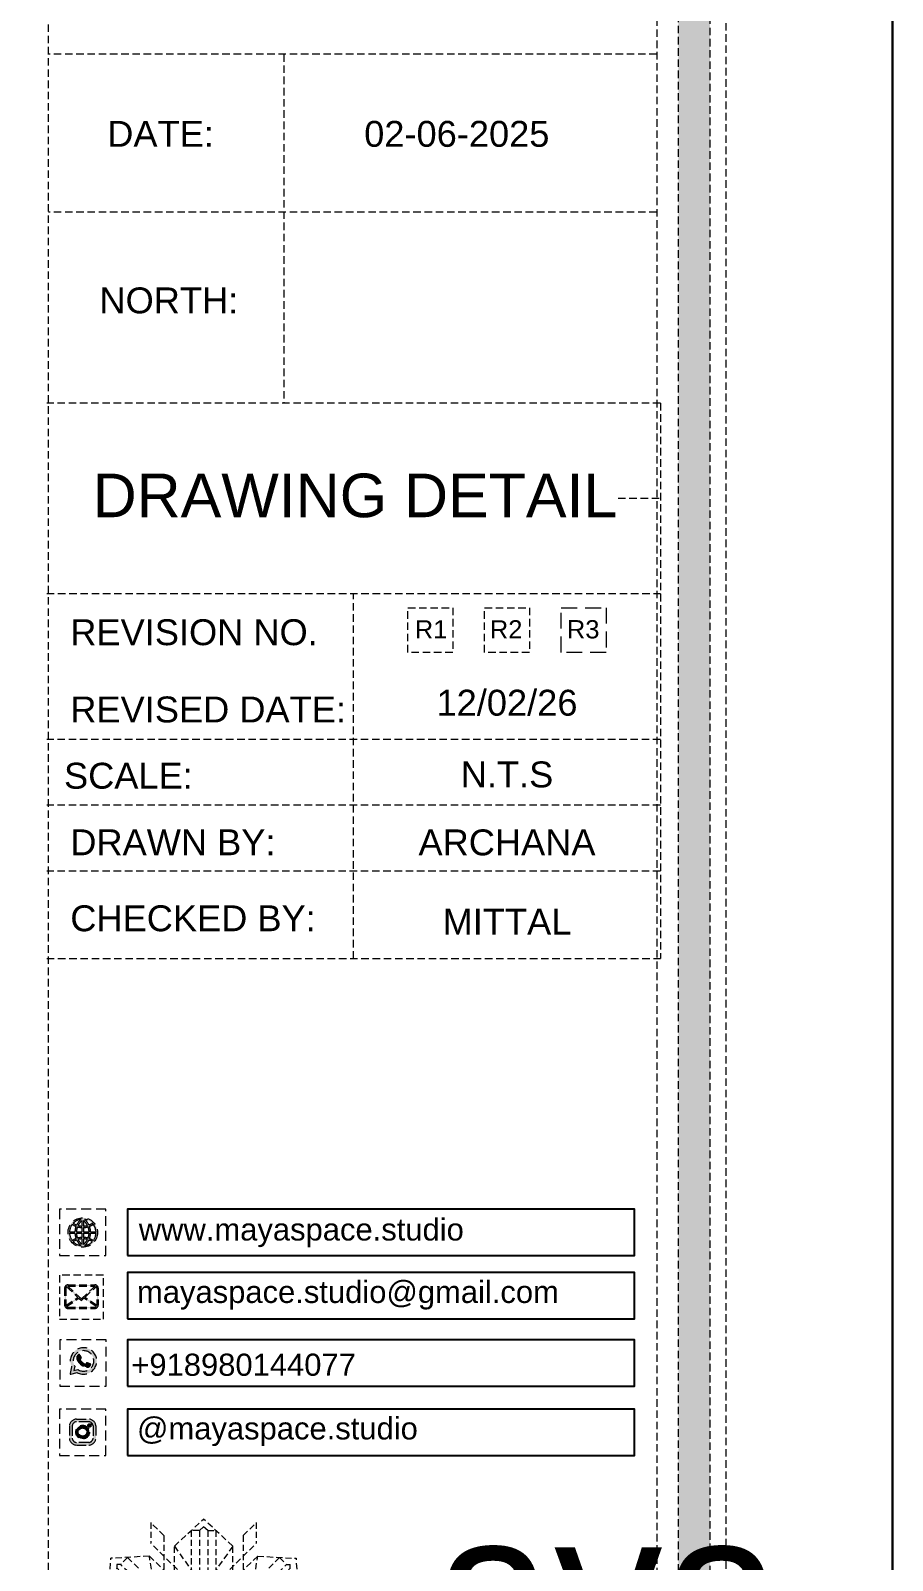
# Model space of a CAD drawing. Header units: millimetres. Extents: x 35877 to 3066687, y -650199 to -40525.
# Drawn here: x 149826.8 to 149941.9, y -180253 to -180048.7 of the extents above; entities that cross this region are included whole.
import ezdxf
from ezdxf.enums import TextEntityAlignment as Align

# ---------------------------------------------------------------- set-up
doc = ezdxf.new("R2010")
doc.units = ezdxf.units.MM
doc.header["$MEASUREMENT"] = 0
doc.linetypes.add('DASHEDX2', pattern=[1.5, 1, -0.5])
for name, color, linetype, lineweight in [('Dimension', 10, 'DASHEDX2', 20), ('FURNITURE', 32, 'Continuous', 9), ('NAME PLATE', 7, 'Continuous', 25)]:
    doc.layers.add(name, color=color, linetype=linetype, lineweight=lineweight)
doc.styles.add('Arial', font='arial.ttf')
doc.styles.get("Standard").update_dxf_attribs({"font": 'arial.ttf', "height": 6})

# ---------------------------------------------------------------- blocks, each defined once
blk = doc.blocks.new('FSFSF')
at = {"color": 42, "lineweight": 5, "true_color": 0xe0ac11}
for p, q in [((28603.8573819619, 139.6884756314575), (28608.58467309682, 144.0826294809294)), ((28613.31196423174, 139.6884756314505), (28608.58467309682, 144.0826294809224)), ((28600.02952215459, 143.5139148725285), (28600.02952215459, 140.1627915054827)), ((28602.14937278152, 141.4051683081257), (28600.02952215458, 143.5139148725237)), ((28607.90038549203, 142.2178300233099), (28606.57849619761, 142.2178300233099)), ((28606.57849619761, 142.2178300233112), (28606.57849619761, 135.8440958244304)), ((28607.90038549203, 142.2178300233056), (28608.57656374431, 142.8463572676453)), ((28607.90038549203, 142.2178300233099), (28607.90038549203, 126.5832694616292)), ((28609.26896070161, 142.2178300232985), (28608.59278244933, 142.8463572676383)), ((28609.26896070161, 142.2178300233029), (28609.26896070161, 126.5832694616222)), ((28609.26896070161, 142.2178300233029), (28610.59084999603, 142.2178300233029)), ((28610.59084999603, 142.2178300233041), (28610.59084999603, 135.8440958244234)), ((28615.01997341212, 141.4051683081186), (28617.13982403906, 143.5139148725166)), ((28617.13982403905, 143.5139148725215), (28617.13982403905, 140.1627915054756)), ((28606.46515515396, 133.7608692168469), (28600.02952215458, 140.1627915054788)), ((28602.14937278152, 141.4051683081257), (28602.14937278152, 131.9548183658916)), ((28603.8573819619, 126.5832694616292), (28603.8573819619, 139.6884756314575)), ((28603.8573819619, 139.6884756314575), (28608.57656374431, 133.0212336201026)), ((28613.31196423174, 139.6884756314505), (28608.59278244933, 133.0212336200956)), ((28610.70419103967, 133.7608692168399), (28617.13982403906, 140.1627915054717)), ((28613.31196423174, 126.5832694616222), (28613.31196423174, 139.6884756314505)), ((28615.01997341212, 141.4051683081186), (28615.01997341212, 131.9548183658846)), ((28593.18528875562, 131.4512709548762), (28593.53942279741, 137.7083440558963)), ((28599.79649589843, 138.0624780976842), (28593.53942279741, 137.7083440558973)), ((28595.12411765238, 136.6852294059708), (28594.53344388519, 136.6852294059708)), ((28594.56253744733, 136.1236492009193), (28594.56253744733, 136.7143229681096)), ((28596.24299432195, 137.8613591630871), (28595.12411765238, 136.6852294059708)), ((28606.27162513545, 126.0803739713377), (28595.12411765239, 136.6852294059723)), ((28596.24299432195, 137.8613591630871), (28600.47007367387, 133.6479551677364)), ((28601.02633591869, 130.0022997966441), (28599.79649589844, 138.0624780976862)), ((28599.79697319313, 138.0540449410801), (28608.57656374431, 129.5596347853315)), ((28617.37237300051, 138.0540449410731), (28608.59278244933, 129.5596347853245)), ((28610.89772105818, 126.0803739713307), (28622.04522854125, 136.6852294059653)), ((28616.14301027494, 130.0022997966371), (28617.3728502952, 138.0624780976791)), ((28620.92635187169, 137.8613591630801), (28616.69927251977, 133.6479551677294)), ((28617.37285029521, 138.0624780976772), (28623.62992339623, 137.7083440558903)), ((28620.92635187169, 137.8613591630801), (28622.04522854125, 136.6852294059638)), ((28622.04522854125, 136.6852294059638), (28622.63590230844, 136.6852294059638)), ((28622.62302745131, 136.1236492009266), (28622.62302745131, 136.7143229681169)), ((28624.00027614303, 131.4512709548835), (28623.64614210124, 137.7083440559036)), ((28593.38640769022, 135.0047725313525), (28594.56253744733, 136.1236492009193)), ((28593.38640769022, 135.0047725313525), (28597.59981168557, 130.777693179436)), ((28605.16739288197, 124.9761417178488), (28594.56253744733, 136.1236492009157)), ((28612.01817201668, 124.9761417178561), (28622.62302745131, 136.123649200923)), ((28623.79915720843, 135.0047725313598), (28619.58575321308, 130.7776931794433)), ((28623.79915720843, 135.0047725313598), (28622.62302745131, 136.1236492009266)), ((28604.74702146255, 131.9548183658916), (28602.14937278152, 131.9548183658916)), ((28606.46515515396, 133.7608692168438), (28604.74702146255, 131.954818365889)), ((28605.85908385607, 129.1819884053065), (28608.57656374431, 133.0212336201024)), ((28611.31026233756, 129.1819884052994), (28608.59278244933, 133.0212336200953)), ((28610.70419103968, 133.7608692168368), (28612.42232473109, 131.954818365882)), ((28612.42232473109, 131.9548183658846), (28615.01997341212, 131.9548183658846)), ((28587.73385198078, 131.2182446987172), (28591.08497534782, 131.2182446987172)), ((28589.84259854518, 129.0983940717815), (28587.73385198078, 131.2182446987208)), ((28597.48689763646, 124.7826116993383), (28591.08497534783, 131.2182446987208)), ((28601.24546705666, 130.2214309346091), (28593.18528875562, 131.4512709548617)), ((28593.19372191223, 131.4507936601731), (28601.68813206797, 122.6712031089919)), ((28605.85908385607, 129.1819884053061), (28601.02633591869, 130.0022997966444)), ((28602.065778448, 125.3886829972289), (28601.24546705666, 130.2214309346127)), ((28607.90038549203, 128.9163723677579), (28608.57656374431, 129.5596347853315)), ((28609.26896070161, 128.9163723677509), (28608.59278244933, 129.5596347853245)), ((28611.31026233756, 129.1819884052991), (28616.14301027495, 130.0022997966374)), ((28615.11978645065, 125.3886829972362), (28615.94009784198, 130.22143093462)), ((28623.99184298642, 131.4507936601804), (28615.49743283067, 122.6712031089992)), ((28615.94009784198, 130.2214309346164), (28624.00027614303, 131.451270954869)), ((28619.69866726219, 124.7826116993456), (28626.10058955082, 131.2182446987281)), ((28629.45171291787, 131.2182446987244), (28626.10058955082, 131.2182446987244)), ((28627.34296635347, 129.0983940717888), (28629.45171291786, 131.2182446987281)), ((28591.55929122185, 127.3903848914015), (28587.16513737238, 122.6630937564842)), ((28589.84259854518, 129.0983940717815), (28599.29294848741, 129.0983940717815)), ((28604.66449739168, 127.3903848914015), (28591.55929122185, 127.3903848914015)), ((28591.55929122185, 127.3903848914015), (28598.2265332332, 122.6712031089919)), ((28599.29294848741, 126.5007453907565), (28599.29294848741, 129.0983940717815)), ((28603.67734725012, 126.5424332089096), (28603.67734725012, 127.3903848914015)), ((28604.70533364439, 127.5704196031902), (28603.8573819619, 127.5704196031902)), ((28604.66449739168, 123.3473813612763), (28604.66449739168, 127.3903848914015)), ((28604.70472050882, 126.5832694616292), (28604.70533364439, 127.5704196031902)), ((28606.27162513545, 126.0803739713377), (28608.57656374431, 128.2731099501872)), ((28607.90038549203, 128.916372367763), (28608.57656374431, 128.2731099501872)), ((28609.26896070161, 128.916372367756), (28608.59278244933, 128.2731099501802)), ((28610.89772105818, 126.0803739713307), (28608.59278244933, 128.2731099501802)), ((28612.46462568482, 126.5832694616222), (28612.46401254924, 127.5704196031832)), ((28612.46401254924, 127.5704196031832), (28613.31196423174, 127.5704196031832)), ((28612.52106750697, 123.3473813612836), (28612.52106750697, 127.3903848914088)), ((28612.52106750697, 127.3903848914088), (28625.6262736768, 127.3903848914088)), ((28613.50821764853, 126.5424332089169), (28613.50821764853, 127.3903848914088)), ((28627.34296635347, 129.0983940717888), (28617.89261641123, 129.0983940717888)), ((28617.89261641123, 126.5007453907638), (28617.89261641123, 129.0983940717888)), ((28625.6262736768, 127.3903848914088), (28618.95903166544, 122.6712031089992)), ((28625.6262736768, 127.3903848914088), (28630.02042752627, 122.6630937564914)), ((28589.02993683, 123.3473813612763), (28589.02993683, 124.6692706556969)), ((28589.02993682999, 124.6692706556969), (28595.40367102887, 124.6692706556969)), ((28597.48689763646, 124.7826116993419), (28599.29294848742, 126.5007453907529)), ((28602.065778448, 125.3886829972289), (28598.2265332332, 122.6712031089919)), ((28605.16739288197, 124.9761417178488), (28602.97465690312, 122.6712031089919)), ((28604.66449739168, 126.5430463444827), (28603.67734725012, 126.5424332089096)), ((28607.90038549203, 126.5832694616292), (28603.8573819619, 126.5832694616292)), ((28609.26896070161, 126.5832694616222), (28613.31196423174, 126.5832694616222)), ((28612.01817201668, 124.9761417178561), (28614.21090799553, 122.6712031089992)), ((28612.52106750697, 126.54304634449), (28613.50821764853, 126.5424332089169)), ((28615.11978645065, 125.3886829972362), (28618.95903166544, 122.6712031089992)), ((28619.69866726219, 124.7826116993492), (28617.89261641123, 126.5007453907601)), ((28628.15562806865, 124.6692706557042), (28621.78189386977, 124.6692706557042)), ((28628.15562806865, 123.3473813612836), (28628.15562806865, 124.6692706557042)), ((28591.55929122185, 117.9358026215632), (28587.16513737238, 122.6630937564805)), ((28589.02993683, 123.3473813612763), (28588.40140958566, 122.6712031089919)), ((28589.02993683, 121.9788061516883), (28588.40140958566, 122.6549844039728)), ((28589.02993683, 123.3473813612763), (28604.66449739168, 123.3473813612763)), ((28589.02993682999, 121.9788061516883), (28604.66449739167, 121.9788061516883)), ((28589.02993682999, 121.9788061516883), (28589.02993682999, 120.6569168572678)), ((28591.55929122185, 117.9358026215632), (28598.2265332332, 122.6549844039728)), ((28593.19372191222, 113.8753938527916), (28601.68813206797, 122.6549844039728)), ((28602.065778448, 119.9375045157358), (28598.2265332332, 122.6549844039728)), ((28602.33139448555, 123.3473813612727), (28601.68813206797, 122.6712031089919)), ((28602.33139448555, 121.978806151692), (28601.68813206797, 122.6549844039728)), ((28602.33139448554, 123.3473813612727), (28602.97465690312, 122.6712031089919)), ((28602.33139448554, 121.978806151692), (28602.97465690312, 122.6549844039728)), ((28605.16739288197, 120.3500457951159), (28602.97465690312, 122.6549844039728)), ((28604.66449739167, 121.9788061516883), (28604.66449739167, 117.9358026215632)), ((28612.01817201667, 120.3500457951159), (28614.21090799552, 122.6549844039728)), ((28628.15562806865, 123.3473813612836), (28612.52106750697, 123.3473813612836)), ((28612.52106750696, 121.9788061516883), (28612.52106750696, 117.9358026215632)), ((28628.15562806865, 121.9788061516883), (28612.52106750696, 121.9788061516883)), ((28614.85417041311, 123.34738136128), (28614.21090799553, 122.6712031089992)), ((28614.8541704131, 121.978806151692), (28614.21090799552, 122.6549844039728)), ((28614.8541704131, 123.34738136128), (28615.49743283067, 122.6712031089992)), ((28614.85417041309, 121.978806151692), (28615.49743283067, 122.6549844039728)), ((28615.11978645064, 119.9375045157358), (28618.95903166544, 122.6549844039728)), ((28623.99184298642, 113.8753938527916), (28615.49743283067, 122.6549844039728)), ((28625.62627367679, 117.9358026215632), (28618.95903166544, 122.6549844039728)), ((28625.62627367679, 117.9358026215632), (28630.02042752627, 122.6630937564805)), ((28628.15562806865, 123.3473813612836), (28628.78415531299, 122.6712031089992)), ((28628.15562806864, 121.9788061516883), (28628.78415531298, 122.6549844039728)), ((28628.15562806865, 121.9788061516883), (28628.15562806865, 120.6569168572678)), ((28589.02993682999, 120.6569168572678), (28595.40367102887, 120.6569168572678)), ((28597.48689763646, 120.5435758136264), (28591.08497534783, 114.1079428142439)), ((28605.16739288197, 120.3500457951159), (28594.56253744733, 109.202538312049)), ((28597.48689763646, 120.5435758136227), (28599.29294848741, 118.8254421222118)), ((28602.065778448, 119.9375045157358), (28601.24546705666, 115.104756578352)), ((28612.01817201667, 120.3500457951159), (28622.62302745131, 109.202538312049)), ((28615.11978645064, 119.9375045157358), (28615.94009784198, 115.104756578352)), ((28619.69866726218, 120.5435758136227), (28617.89261641122, 118.8254421222118)), ((28619.69866726218, 120.5435758136264), (28626.10058955082, 114.1079428142439)), ((28628.15562806865, 120.6569168572678), (28621.78189386977, 120.6569168572678)), ((28604.66449739167, 117.9358026215632), (28591.55929122185, 117.9358026215632)), ((28606.27162513545, 119.148331313441), (28595.12411765239, 108.5434758788064)), ((28599.29294848741, 118.8254421222082), (28599.29294848741, 116.2277934411832)), ((28604.66449739167, 118.783141168482), (28603.67734725012, 118.783754304055)), ((28603.67734725012, 118.783754304055), (28603.67734725012, 117.9358026215632)), ((28607.90038549203, 118.6454358231495), (28603.8573819619, 118.6454358231495)), ((28603.8573819619, 118.6454358231495), (28603.8573819619, 105.5402296533212)), ((28604.70533364439, 117.6582856815885), (28603.8573819619, 117.6582856815885)), ((28604.70472050882, 118.6454358231495), (28604.70533364439, 117.6582856815885)), ((28606.27162513545, 119.148331313441), (28608.57656374431, 116.9555953345915)), ((28607.90038549203, 103.0108752614688), (28607.90038549203, 118.6454358231495)), ((28607.90038549203, 116.3123329170157), (28608.57656374431, 116.9555953345915)), ((28610.89772105818, 119.148331313441), (28608.59278244933, 116.9555953345915)), ((28609.26896070161, 116.3123329170157), (28608.59278244933, 116.9555953345915)), ((28609.26896070161, 118.6454358231495), (28613.31196423174, 118.6454358231495)), ((28609.26896070161, 103.0108752614688), (28609.26896070161, 118.6454358231495)), ((28610.89772105818, 119.148331313441), (28622.04522854125, 108.5434758788064)), ((28612.46462568482, 118.6454358231495), (28612.46401254924, 117.6582856815885)), ((28612.46401254924, 117.6582856815885), (28613.31196423174, 117.6582856815885)), ((28612.52106750696, 118.783141168482), (28613.50821764853, 118.783754304055)), ((28612.52106750696, 117.9358026215632), (28625.62627367679, 117.9358026215632)), ((28613.31196423174, 118.6454358231495), (28613.31196423174, 105.5402296533212)), ((28613.50821764853, 118.783754304055), (28613.50821764853, 117.9358026215632)), ((28617.89261641123, 118.8254421222082), (28617.89261641123, 116.2277934411832)), ((28589.84259854518, 116.2277934411832), (28587.73385198078, 114.1079428142439)), ((28589.84259854518, 116.2277934411832), (28599.29294848741, 116.2277934411832)), ((28601.24546705666, 115.1047565783556), (28593.18528875562, 113.874916558103)), ((28593.38640769022, 110.3214149816122), (28597.59981168557, 114.5484943335287)), ((28601.02633591869, 115.2264054881346), (28599.79649589844, 107.1662271870926)), ((28599.79697319313, 107.1746603436987), (28608.57656374431, 115.6690704994472)), ((28605.85908385607, 116.0467168794726), (28601.02633591869, 115.2264054881344)), ((28605.85908385607, 116.0467168794723), (28608.57656374431, 112.2074716646764)), ((28607.90038549203, 116.3123329170208), (28608.57656374431, 115.6690704994472)), ((28609.26896070161, 116.3123329170208), (28608.59278244933, 115.6690704994472)), ((28611.31026233756, 116.0467168794723), (28608.59278244933, 112.2074716646764)), ((28617.37237300051, 107.1746603436987), (28608.59278244933, 115.6690704994472)), ((28611.31026233756, 116.0467168794726), (28616.14301027495, 115.2264054881344)), ((28615.94009784198, 115.1047565783556), (28624.00027614302, 113.874916558103)), ((28616.14301027494, 115.2264054881346), (28617.3728502952, 107.1662271870926)), ((28627.34296635346, 116.2277934411832), (28617.89261641123, 116.2277934411832)), ((28623.79915720842, 110.3214149816122), (28619.58575321307, 114.5484943335287)), ((28627.34296635346, 116.2277934411832), (28629.45171291786, 114.1079428142439)), ((28587.73385198077, 114.1079428142475), (28591.08497534782, 114.1079428142475)), ((28593.18528875562, 113.8749165580884), (28593.53942279741, 107.6178434570684)), ((28602.14937278152, 103.8235369766531), (28602.14937278152, 113.2738869188871)), ((28604.74702146255, 113.2738869188871), (28602.14937278152, 113.2738869188871)), ((28603.8573819619, 105.5402296533212), (28608.57656374431, 112.2074716646761)), ((28606.46515515396, 111.4678360679349), (28604.74702146255, 113.2738869188898)), ((28613.31196423174, 105.5402296533212), (28608.59278244933, 112.2074716646761)), ((28610.70419103968, 111.4678360679349), (28612.42232473109, 113.2738869188898)), ((28612.42232473109, 113.2738869188871), (28615.01997341212, 113.2738869188871)), ((28615.01997341212, 103.8235369766531), (28615.01997341212, 113.2738869188871)), ((28624.00027614302, 113.8749165580884), (28623.64614210124, 107.6178434570684)), ((28629.45171291786, 114.1079428142475), (28626.10058955082, 114.1079428142475)), ((28593.38640769022, 110.3214149816122), (28594.56253744733, 109.2025383120454)), ((28596.24299432195, 107.3673461216916), (28600.47007367387, 111.5807501170424)), ((28606.46515515396, 111.4678360679318), (28600.02952215458, 105.0659137793)), ((28606.57849619761, 103.0108752614676), (28606.57849619761, 109.3846094603483)), ((28610.59084999603, 103.0108752614676), (28610.59084999603, 109.3846094603483)), ((28610.70419103967, 111.4678360679318), (28617.13982403906, 105.0659137793)), ((28620.92635187169, 107.3673461216916), (28616.69927251977, 111.5807501170424)), ((28623.79915720842, 110.3214149816122), (28622.62302745131, 109.2025383120454)), ((28599.79649589843, 107.1662271870945), (28593.53942279741, 107.5203612288814)), ((28595.12411765238, 108.5434758788079), (28594.53344388519, 108.5434758788079)), ((28594.56253744733, 109.2025383120454), (28594.56253744733, 108.6118645448551)), ((28596.24299432195, 107.3673461216916), (28595.12411765238, 108.5434758788079)), ((28617.37285029521, 107.1662271870945), (28623.62992339623, 107.5203612288814)), ((28620.92635187169, 107.3673461216916), (28622.04522854125, 108.5434758788079)), ((28622.04522854125, 108.5434758788079), (28622.63590230844, 108.5434758788079)), ((28622.62302745131, 109.2025383120454), (28622.62302745131, 108.6118645448551)), ((28600.02952215459, 101.7147904122502), (28600.02952215459, 105.0659137792961)), ((28603.8573819619, 105.5402296533212), (28608.58467309682, 101.1460758038494)), ((28613.31196423174, 105.5402296533212), (28608.58467309682, 101.1460758038494)), ((28617.13982403905, 101.7147904122502), (28617.13982403905, 105.0659137792961)), ((28602.14937278152, 103.8235369766531), (28600.02952215458, 101.7147904122551)), ((28607.90038549203, 103.0108752614688), (28606.57849619761, 103.0108752614688)), ((28607.90038549203, 103.0108752614732), (28608.57656374431, 102.3823480171334)), ((28609.26896070161, 103.0108752614732), (28608.59278244933, 102.3823480171334)), ((28609.26896070161, 103.0108752614688), (28610.59084999603, 103.0108752614688)), ((28615.01997341212, 103.8235369766531), (28617.13982403906, 101.7147904122551))]:
    blk.add_line(p, q, dxfattribs=at)
blk = doc.blocks.new('hgwg')
at = {"layer": 'Dimension', "true_color": 0xd39e00}
h = blk.add_hatch(color=42, dxfattribs=at)
h.dxf.hatch_style = 1
h.paths.add_polyline_path([(27505.71340162798, 45.05203686693212), (27494.27108242475, 45.05203686693212), (27494.27108242475, 44.90203686693212), (27505.71340162798, 44.90203686693212)])
h = blk.add_hatch(color=42, dxfattribs=at)
h.dxf.hatch_style = 1
h.paths.add_polyline_path([(27523.30327300013, 44.90203686693212), (27509.6816220806, 44.90203686693212), (27509.6816220806, 44.75203686693212), (27523.30327300013, 44.75203686693212)])
at = {"layer": 'Dimension', "color": 42, "true_color": 0xd39e00}
for p, q in [((27494.27108242475, 45.05203686693212), (27505.71340162798, 45.05203686693212)), ((27494.27108242475, 44.90203686693212), (27494.27108242475, 45.05203686693212)), ((27494.27108242475, 44.90203686693212), (27505.71340162798, 44.90203686693212)), ((27505.71340162798, 45.05203686693212), (27505.71340162798, 44.90203686693212)), ((27509.6816220806, 44.90203686693212), (27523.30327300013, 44.90203686693212)), ((27509.6816220806, 44.90203686693212), (27509.6816220806, 44.75203686693212)), ((27509.6816220806, 44.75203686693212), (27523.30327300013, 44.75203686693212)), ((27523.30327300013, 44.75203686693212), (27523.30327300013, 44.90203686693212))]:
    blk.add_line(p, q, dxfattribs=at)
at = {"layer": 'Dimension', "color": 42, "true_color": 0xd39e00, "attachment_point": 1}
for s, width, insert, char_height in [('{\\fCinzel|b0|i0|c0|p2;\\H1.5x;M\\fAmsterdam One|b0|i0|c0|p2;\\H2x;aya}', 85.32770400233176, (27490.16720882829, 69.1670580071177), 6), ('{\\fCinzel|b0|i0|c0|p0;SPACE     STUDIO}', 66.12897169631242, (27494.8322192234, 47.86289312563859), 2.5)]:
    blk.add_mtext_dynamic_manual_height_columns(s, width=width, gutter_width=30, heights=[0], dxfattribs=dict(at, insert=insert, char_height=char_height))
blk = doc.blocks.new('aggerg')
at = {"layer": 'Dimension', "color": 42, "true_color": 0xd39e00}
blk.add_lwpolyline([(-1.40991884363757, 1.409918843638991), (1.40991884363757, 1.409918843638991), (1.40991884363757, -1.409918843638991), (-1.40991884363757, -1.409918843638991)], close=True, dxfattribs=at)
at = {"layer": 'NAME PLATE', "lineweight": 0, "insert": (-0.03465492800751235, 0.6240330650325632), "char_height": 1.150668992558973, "width": 2.245794266661655, "attachment_point": 2, "style": 'Arial'}
blk.add_mtext('R3', dxfattribs=at)
blk = doc.blocks.new('QEGW4TG')
at = {"layer": 'Dimension', "true_color": 0x000000}
h = blk.add_hatch(color=18, dxfattribs=at)
h.dxf.hatch_style = 1
h.paths.add_polyline_path([(2.69088877770705, 1.92587512415134, 0.1705132533677809), (2.945253356194499, 1.971108140553456, 0.1903366609236977), (3.112594508728961, 2.180175743679358, 0.3162306266121118), (3.073767296647737, 2.275596138167021), (2.789984836732684, 2.366833549170965, 0.2737208883028206), (2.687663811828624, 2.340313884368473, 0.04074929161680264), (2.628080915907737, 2.265958741588464, -0.4412823113683144), (2.532697100181941, 2.24591003816886, -0.1182797973807854), (2.064446685660975, 2.638307475266393, -0.4412823115886928), (2.069093945741176, 2.735664682453956, 0.0407492915841285), (2.133043749293872, 2.806299173711523, 0.2900830682164263), (2.140126129328373, 2.917140342695693), (2.007833641781254, 3.177226008350592, 0.3162306265019353), (1.907458275577838, 3.20040768075923, 0.1903366612595143), (1.727617539012805, 3.001989854656149, 0.1705132530592537), (1.723351830981196, 2.743669959818327, 0.2527841192987504)], flags=0)
h.paths.add_polyline_path([(1.187091838183055, 1.98177108190226), (1.033431034835843, 1.296664261299405, 0.5509124427602007), (1.108033365454781, 1.228472477282909), (1.753631702631828, 1.3859606636898, 6.344125232327936)])
h.paths.add_polyline_path([(1.810474836187209, 1.698279910686368), (1.403136541219283, 1.598913221470411), (1.499210153190082, 2.0272637533444, -9.07133912899332)], flags=16)
h.paths.add_polyline_path([(3.107131665667435, 2.163826466897883, -0.1781104600367708), (2.945253356217101, 1.971108140565923, -0.1705132533848771), (2.690888777707046, 1.925875124151341, -0.2527841192987487), (1.723351830981198, 2.743669959818323, -0.1705132530592605), (1.727617539012807, 3.001989854656155, -0.1781104603428363), (1.892183965378278, 3.192417877521238, -0.3700893306669938), (2.007833641781254, 3.177226008350592), (2.140126129328373, 2.917140342695693, -0.3071850866740538), (2.129048925607798, 2.801150635431628, -0.0410867202805622), (2.063735285172322, 2.730699185723801, 0.321676359158344), (2.052573019720961, 2.654587547766838, 0.1265238261119609), (2.55282324622454, 2.23610159399366, 0.3122156164865639), (2.624029388524266, 2.259879553704388, -0.04108672024787878), (2.68321498693278, 2.335552159839379, -0.2906730096645621), (2.789984836732686, 2.366833549170964), (3.073767296647737, 2.275596138167021, -0.3700893305717193)], flags=0)
h = blk.add_hatch(color=18, dxfattribs=at)
h.dxf.hatch_style = 1
h.paths.add_polyline_path([(2.789984836732684, 2.366833549170965, 0.2737208883027897), (2.687663811828632, 2.340313884368481, 0.04074929161680683), (2.628080915907738, 2.265958741588466, -0.4412823113683231), (2.532697100181941, 2.24591003816886, -0.1182797973807856), (2.064446685660975, 2.638307475266393, -0.4412823115886387), (2.069093945741169, 2.735664682453949, 0.04074929158412958), (2.133043749293867, 2.806299173711516, 0.2900830682164422), (2.140126129328374, 2.917140342695692), (2.007833641781254, 3.177226008350592, 0.31623062650189), (1.907458275577852, 3.200407680759237, 0.1903366612595442), (1.727617539012796, 3.001989854656125, 0.1705132530592358), (1.723351830981196, 2.743669959818328, 0.2527841192987502), (2.690888777707049, 1.92587512415134, 0.1705132533677818), (2.945253356194499, 1.971108140553456, 0.1903366609236972), (3.11259450872896, 2.180175743679357, 0.316230626612114), (3.073767296647737, 2.275596138167021)])
for p, q in [((2.007833641782781, 3.177226008347589), (2.140126129339478, 2.917140342673861)), ((1.187091838182823, 1.981771081901229), (1.033431034829846, 1.296664261272667)), ((1.499210153189779, 2.02726375334305), (1.403136541219283, 1.598913221470411)), ((1.403136541219283, 1.598913221470411), (1.810474836187495, 1.698279910686438)), ((3.07376729664611, 2.275596138167543), (2.795973786971444, 2.364908073175798)), ((1.104864288547105, 1.22769940810656), (1.753631702631537, 1.38596066368973))]:
    blk.add_line(p, q)
blk.add_lwpolyline([(0, 0), (4.677875833520375, 0), (4.677875833520375, 4.677875833487633), (0, 4.677875833487633)], close=True)
for centre, radius, start, end in [((2.391856922618899, 2.560090461466984), 1.336380265289725, 241.4726925157612, 205.6422480518206), ((2.391856922618899, 2.560090461466984), 1.039578066265566, 235.9961833528427, 210.8332541496584), ((2.068710664792889, 2.873542338844459), 0.3644767273401995, 118.9685287465575, 159.3648257195266), ((1.94115209195661, 3.117399309044913), 0.08958606497010892, 41.8984607349679, 123.1343628598353), ((2.093211678275111, 2.866757529460642), 0.3898036126573604, 159.7006965781634, 198.4071931529369), ((2.96422670641914, 3.230508715242536), 1.33296002576076, 201.4218194877544, 258.1669382717271), ((2.111185664180084, 2.684865951528081), 0.06597138640971531, 135.993167916936, 224.889150196011), ((1.668440453213407, 3.162667354486985), 0.5855377895559305, 312.4616868225817, 321.8727761964677), ((3.116352617467783, 3.417971815580813), 1.3093443293986, 216.5455493843477, 243.5279193807737), ((2.049097856513981, 2.86730989022908), 0.1037748545872203, 320.3923518033985, 28.69705978797532), ((2.571242585552682, 2.299449457126798), 0.06597138640971531, 234.2481540868074, 323.1441363625612), ((3.113289334112778, 1.938197709888527), 0.5855377895559305, 137.2645280778166, 146.6756174521283), ((2.761231025502639, 2.267121770607218), 0.1037748545872203, 70.44024447729866, 138.7449524685831), ((2.753680358302518, 2.310588100078917), 0.3898036126573604, 260.7301111127597, 299.4366076966294), ((2.764269856204919, 2.287475423160004), 0.3644767273401995, 299.7724785632745, 340.1687755327218), ((3.025288852411904, 2.200260200651769), 0.08958606497010892, 336.0029414192384, 57.23884355508559), ((1.092285202801577, 1.28614751820453), 0.05978641126763205, 164.848313743537, 282.1458186134437)]:
    blk.add_arc(centre, radius, start, end)
blk = doc.blocks.new('ASGERG')
at = {"layer": 'Dimension', "true_color": 0x000000}
h = blk.add_hatch(color=18, dxfattribs=at)
h.dxf.hatch_style = 1
h.paths.add_polyline_path([(0.9878009781132278, 1.703186002650503, 0.3538715441455649), (1.693565527702308, 1.025485415719686), (2.958426043524663, 1.025485415719686, 0.3538715441560817), (3.664190593117382, 1.703186002679353), (3.664190593117382, 2.988961614004873, 0.3538715441560807), (2.958426043524663, 3.666662200964538), (1.693565527702309, 3.666662200964538, 0.3538715441455654), (0.9878009781132278, 2.988961614033721)])
h.paths.add_polyline_path([(1.269614298369561, 2.969406444390669, -0.3538715441427052), (1.715004474138197, 3.397086162369874), (2.936987097088775, 3.397086162369874, -0.3538715441427047), (3.382377272857411, 2.96940644439067), (3.382377272857411, 1.722741172293554, -0.3538715441427047), (2.936987097088775, 1.29506145431435), (1.715004474138194, 1.29506145431435, -0.3538715441427023), (1.269614298369561, 1.722741172293553)], flags=16)
h.paths.add_polyline_path([(3.023270429735569, 2.349113106956224, -1), (1.6354381059813, 2.349113106956224, -1)], flags=0)
h.paths.add_polyline_path([(2.743205021494745, 2.349113106956224, -1), (1.915503514222124, 2.349113106956224, -1)], flags=0)
h.paths.add_polyline_path([(2.855701533165678, 3.021710217520308, -1), (3.191863788461511, 3.021710217520308, -1)], flags=0)
h.paths.add_polyline_path([(1.6354381059813, 2.349113106956224, 1), (3.023270429735569, 2.349113106956224, 1)], flags=0)
h = blk.add_hatch(color=18, dxfattribs=at)
h.dxf.hatch_style = 1
h.paths.add_polyline_path([(3.191863788461511, 3.021710217520308, 1), (2.855701533165678, 3.021710217520308, 1)])
h = blk.add_hatch(color=18, dxfattribs=at)
h.dxf.hatch_style = 1
h.paths.add_polyline_path([(1.6354381059813, 2.349113106956224, 1), (3.023270429735569, 2.349113106956224, 1)])
h.paths.add_polyline_path([(2.743205021494745, 2.349113106956224, -1), (1.915503514222124, 2.349113106956224, -1)], flags=16)
for p, q in [((1.693565527704777, 3.666662200964538), (2.958426043522195, 3.666662200964538)), ((2.936987097087695, 3.397086162369874), (1.715004474142916, 3.397086162369874)), ((0.9878009781132278, 2.988961614029904), (0.9878009781132278, 1.70318600265432)), ((1.269614298369561, 2.969406444382912), (1.269614298369561, 1.722741172301312)), ((3.382377272857411, 2.969406444382798), (3.382377272857411, 1.722741172301198)), ((3.664190593117382, 2.988961614029904), (3.664190593117382, 1.703186002654206)), ((1.693565527704777, 1.025485415719686), (2.958426043522195, 1.025485415719686)), ((2.936987097087695, 1.29506145431435), (1.715004474142916, 1.29506145431435))]:
    blk.add_line(p, q)
blk.add_lwpolyline([(0, 0), (4.677875833520375, 0), (4.677875833520375, 4.677875833487633), (0, 4.677875833487633)], close=True)
for centre, radius in [((3.023782660813595, 3.021710217520308), 0.1680811276479166), ((2.329354267858434, 2.349113106956224), 0.6939161618771346), ((2.329354267858434, 2.349113106956224), 0.4138507536363104)]:
    blk.add_circle(centre, radius)
for centre, radius, start, end in [((1.759504357250989, 2.891647185547413), 0.7778150187314825, 94.86305418922075, 172.8127439550857), ((1.756616803490033, 2.907993767262838), 0.490859406455273, 94.86305418922075, 172.8127439550857), ((2.895374767736939, 2.907993767262838), 0.490859406455273, 7.187256045043576, 85.13694581077927), ((2.892487213975983, 2.891647185547413), 0.7778150187314825, 7.187256045043576, 85.13694581077927), ((1.759504357250989, 1.800500431136811), 0.7778150187314825, 187.1872560450436, 265.1369458107793), ((1.756616803490033, 1.784153849421386), 0.490859406455273, 187.1872560450436, 265.1369458107793), ((2.895374767736939, 1.784153849421386), 0.490859406455273, 274.8630541892207, 352.8127439549564), ((2.892487213975983, 1.800500431136811), 0.7778150187314825, 274.8630541892207, 352.8127439549564)]:
    blk.add_arc(centre, radius, start, end)
blk = doc.blocks.new('DTGWEGEARG')
at = {"layer": 'Dimension', "true_color": 0x000000}
h = blk.add_hatch(color=18, dxfattribs=at)
h.dxf.hatch_style = 1
h.paths.add_polyline_path([(3.827875833522876, 2.338937916762688, 1), (0.849999999997499, 2.338937916762688, 1)])
h.paths.add_polyline_path([(2.510341691500397, 1.011016423996789, 0.1057952507638089), (2.95643628191097, 1.582164618114258, -0.05520542910569182), (3.300583699834641, 1.407276962960325, -0.1698216228186308)], flags=16)
h.paths.add_polyline_path([(2.410067026245088, 1.122706403851673), (2.410067026245088, 1.693045342340603, -0.05827942784441912), (2.812445341716919, 1.629346779479062, -0.1033532736862151)], flags=16)
h.paths.add_polyline_path([(2.260067026236072, 1.129185144458923, -0.1017409038173711), (1.865430491803456, 1.629346779479062, -0.05717097550308231), (2.260067026239994, 1.692713910527245)], flags=16)
h.paths.add_polyline_path([(2.167534142020301, 1.011016423996747, -0.1698216228186932), (1.377292133685734, 1.407276962960325, -0.05520542910569187), (1.721439551609405, 1.582164618114259, 0.1057952507638437)], flags=16)
h.paths.add_polyline_path([(3.016142448257193, 1.719950953253087, 0.08133556479218873), (3.129099600233632, 2.268128927234784), (3.67600217548033, 2.268128927234784, -0.1520689214655179), (3.399506162930495, 1.521655994681915, 0.05686981644290324)], flags=16)
h.paths.add_polyline_path([(2.873828236651899, 1.767790462044811, 0.06194478914005309), (2.410067026245088, 1.843159155080477), (2.410067026245088, 2.268128927234784), (2.978962121406577, 2.268128927234784, -0.08134370791576499)], flags=16)
h.paths.add_polyline_path([(2.260067026240367, 1.842853883239862, 0.06092337719213649), (1.804047596868632, 1.767790462044857, -0.08134370791576293), (1.698913712113797, 2.268128927234784), (2.260067026243632, 2.268128927234784)], flags=16)
h.paths.add_polyline_path([(1.661733385262794, 1.71995095325294, 0.05686981644284866), (1.278369670589879, 1.521655994681915, -0.1520689214655069), (1.001873658040048, 2.268128927234727), (1.548776233286744, 2.268128927234784, 0.08133556479219843)], flags=16)
h.paths.add_polyline_path([(2.410067026245088, 2.418128927234761), (2.410067026245088, 2.8347166784449, 0.06194478913996639), (2.873828236651268, 2.910085371480381, -0.0800087441031702), (2.978564221175644, 2.418128927234761)], flags=16)
h.paths.add_polyline_path([(3.128736234070105, 2.418128927235586, 0.08011645333878988), (3.016142448256736, 2.957924880272117, 0.05686981644296764), (3.399506162930496, 3.156219838843462, 0.02825806179432278), (3.300583699834641, 3.270598870565053, -0.05520542910577758), (2.956436281910409, 3.095711215410909, 0.1057952507639886), (2.51034169149847, 3.666859409528837, -0.3602902893853039), (3.675531919741355, 2.418128927234761)], flags=16)
h.paths.add_polyline_path([(2.260067026243585, 2.418128927234761), (1.699311612344728, 2.418128927234704, -0.08000874410317925), (1.804047596869107, 2.910085371480381, 0.0609233771925021), (2.260067026243632, 2.83502195028538)], flags=16)
h.paths.add_polyline_path([(1.549139599450427, 2.418128927234704), (1.002343913779017, 2.418128927234704, -0.1504655396626469), (1.278369670589879, 3.156219838843463, 0.05686981644296746), (1.661733385263637, 2.957924880272116, 0.08011645333891196)], flags=16)
h.paths.add_polyline_path([(2.410067026245088, 2.984830491184774), (2.410067026245088, 3.555169429672339, -0.1033532736860013), (2.812445341716318, 3.048529054046146, -0.05827942784432971)], flags=16)
h.paths.add_polyline_path([(2.260067026247996, 2.985161922997771, -0.05717097550413885), (1.865430491804057, 3.048529054046147, -0.101740903818736), (2.260067026243632, 3.548690689071458)], flags=16)
h.paths.add_polyline_path([(1.721439551608698, 3.095711215411385, -0.05520542910558381), (1.377292133685735, 3.270598870565053, -0.1698216228190039), (2.167534142021905, 3.666859409528837, 0.105795250764049)], flags=16)
blk.add_lwpolyline([(3.637978807091713e-12, 0), (4.677875833524013, 0), (4.677875833524013, 4.677875833487633), (3.637978807091713e-12, 4.677875833487633)], close=True)
at = {"layer": 'Dimension', "color": 18, "true_color": 0x000000}
for p, q in [((2.260067026243632, 3.548690689070099), (2.260067026243632, 2.985161922998032)), ((2.410067026245088, 3.555169429672674), (2.410067026245088, 2.984830491184709)), ((1.001873658038676, 2.268128927234727), (1.548776233285025, 2.268128927234784)), ((1.002343913780351, 2.418128927234704), (1.549139599450427, 2.418128927234704)), ((1.698913712112699, 2.268128927234784), (2.260067026239994, 2.268128927234784)), ((1.6993116123449, 2.418128927234704), (2.260067026239994, 2.418128927234761)), ((2.260067026243632, 2.835021950285466), (2.260067026243632, 2.418128927234648)), ((2.260067026243632, 2.268128927234784), (2.260067026239994, 1.842853883239911)), ((2.260067026239994, 1.692713910527232), (2.260067026236356, 1.129185144458859)), ((2.410067026245088, 2.834716678444863), (2.410067026245088, 2.418128927234648)), ((2.41006702624145, 2.418128927234761), (2.978564221175475, 2.418128927234761)), ((2.41006702624145, 2.268128927234784), (2.978962121407676, 2.268128927234784)), ((2.410067026245088, 2.268128927234784), (2.410067026245088, 1.8431591550804)), ((2.410067026245088, 1.693045342340554), (2.410067026245088, 1.1227064038506)), ((3.128736234069947, 2.418128927234761), (3.675531919740024, 2.418128927234761)), ((3.129099600235349, 2.268128927234784), (3.676002175481699, 2.268128927234784))]:
    blk.add_line(p, q, dxfattribs=at)
blk.add_circle((2.338937916760187, 2.338937916762688), 1.488937916762688, dxfattribs=at)
for centre, radius, start, end in [((2.338937916760187, 2.338937916762688), 1.338937916762688, 142.3818811909877, 176.6092825432614), ((2.338937916760187, 4.736890727369712), 1.903503470608637, 236.1399364125267, 249.1595144835151), ((2.338937916760187, 2.338937916762688), 1.338937916762688, 97.35488612764266, 135.9073334597986), ((2.338937916760187, 4.736890727369712), 1.753503470608637, 236.7417280667744, 249.3810508283475), ((3.279035271069006, 2.338937916762006), 1.731707322507203, 129.9301144893371, 154.086741928019), ((3.279035271069006, 2.338937916762006), 1.581707322507203, 130.1072546006023, 153.3445940917093), ((1.398840562451369, 2.338937916762006), 1.581707322507203, 26.6554059082907, 50.2584276017604), ((2.338937916760187, 2.338937916762688), 1.338937916762688, 3.39071745674187, 82.64511387235737), ((1.398840562451369, 2.338937916762006), 1.731707322507203, 25.91325807198099, 50.06988551069431), ((2.338937916760187, 4.736890727369712), 1.753503470608637, 290.6189491716524, 303.2582719332256), ((2.338937916760187, 4.736890727369712), 1.903503470608637, 290.8404855164849, 303.8600635874733), ((2.338937916760187, 2.338937916762688), 1.338937916762688, 183.0314697118864, 217.6181188090123), ((2.338937916760187, -0.05901489384433489), 1.903503470608637, 110.8404855164849, 123.8600635874751), ((2.338937916760187, -0.05901489384433489), 1.753503470608637, 110.6189491716524, 123.2582719332256), ((3.279035271069006, 2.338937916762006), 1.731707322507203, 182.3434604650025, 200.9432554321933), ((3.279035271069006, 2.338937916762006), 1.731707322507203, 159.0567445677732, 177.3789487768422), ((3.279035271069006, 2.338937916762006), 1.581707322507203, 182.5658429709692, 201.1674919382606), ((3.279035271069006, 2.338937916762006), 1.581707322507203, 158.8325080616307, 177.130184356684), ((3.279035271069006, 2.338937916762006), 1.731707322507203, 205.9132580719517, 230.0698855104508), ((2.338937916760187, 4.736890727369712), 1.903503470608637, 253.6799197970913, 267.6252929033811), ((2.338937916760187, -0.05901489384433489), 1.903503470608637, 92.37470709661888, 106.3200802029087), ((2.338937916760187, 4.736890727369712), 1.753503470608637, 254.3336465230859, 267.4220214852038), ((2.338937916760187, -0.05901489384433489), 1.753503470608637, 92.57797851479616, 105.6663534769142), ((3.279035271069006, 2.338937916762006), 1.581707322507203, 206.6554059082121, 229.8927453989361), ((2.338937916760187, 4.736890727369712), 1.753503470608637, 272.3247836724279, 285.6663534769141), ((2.338937916760187, 4.736890727369712), 1.903503470608637, 272.1414969110716, 286.3200802029087), ((2.338937916760187, -0.05901489384433489), 1.903503470608637, 73.67991979709127, 87.85850308892842), ((2.338937916760187, -0.05901489384433489), 1.753503470608637, 74.33364652308585, 87.6752163275721), ((1.398840562451369, 2.338937916762006), 1.581707322507203, 309.7415723982334, 333.3445940917879), ((1.398840562451369, 2.338937916762006), 1.731707322507203, 309.9301144893266, 334.0867419280484), ((1.398840562451369, 2.338937916762006), 1.581707322507203, 2.869815643319218, 21.1674919383693), ((1.398840562451369, 2.338937916762006), 1.581707322507203, 338.8325080617394, 357.4341570290307), ((2.338937916760187, -0.05901489384433489), 1.753503470608637, 56.74172806677446, 69.38105082834755), ((1.398840562451369, 2.338937916762006), 1.731707322507203, 2.621051223157847, 20.94325543222676), ((1.398840562451369, 2.338937916762006), 1.731707322507203, 339.0567445678067, 357.6565395349943), ((2.338937916760187, -0.05901489384433489), 1.903503470608637, 56.13993641252491, 69.15951448351508), ((2.338937916760187, 2.338937916762688), 1.338937916762688, 322.3818811909877, 356.9685302881169), ((2.338937916760187, 2.338937916762688), 1.338937916762688, 224.0926665402014, 262.6451138721481), ((2.338937916760187, 2.338937916762688), 1.338937916762688, 277.3548861278518, 315.9073334597986)]:
    blk.add_arc(centre, radius, start, end, dxfattribs=at)

msp = doc.modelspace()

# ---------------------------------------------------------------- hatches: boundary and pattern name
at = {"layer": 'Dimension', "true_color": 0xd39e00, "transparency": 33554687}
h = msp.add_hatch(color=42, dxfattribs=at)
h.paths.add_polyline_path([(149313.2858206142, -179875.7711530557), (149313.2858206142, -180301.0714085494), (149917.512460375, -180301.0714085494), (149917.512460375, -179875.7711530557)])
h.paths.add_polyline_path([(149317.5264013524, -179880.0117337941), (149913.2718796366, -179880.0117337941), (149913.2718796366, -180296.8308278112), (149317.5264013524, -180296.8308278112)], flags=16)
at = {"layer": 'Dimension', "true_color": 0x000000, "transparency": 33554687}
h = msp.add_hatch(color=18, dxfattribs=at)
h.dxf.hatch_style = 1
h.paths.add_polyline_path([(149835.377104164, -180219.3673209624, 0.4142135623730951), (149835.8273505308, -180218.9170746113), (149835.8273505308, -180216.6658428532, 0.414213562373095), (149835.377104164, -180216.2155965024), (149831.8000361762, -180216.2155965024, 0.4142135623730951), (149831.3497898092, -180216.6658428532), (149831.3497898092, -180218.9170746113, 0.414213562373095), (149831.8000361762, -180219.3673209624)])
h.paths.add_polyline_path([(149833.9206287862, -180218.0108677942), (149835.5760865797, -180219.1160572658, -0.1989123673799882), (149835.377104164, -180219.1984785825), (149831.8000361762, -180219.1984785825, -0.1989123673799884), (149831.6010537599, -180219.1160572658), (149833.2565125713, -180218.0108677942), (149833.5885701699, -180218.321630894)], flags=16)
h.paths.add_polyline_path([(149833.5885701699, -180218.0903814092), (149831.7677185134, -180216.3863008959, -0.02878332571811962), (149831.8000361762, -180216.3844388818), (149835.377104164, -180216.3844388818, -0.02878332572916144), (149835.4094228442, -180216.3863008959)], flags=16)
h.paths.add_polyline_path([(149834.0472355517, -180217.892380052), (149835.5733372231, -180216.4641479178, -0.2024819229892447), (149835.6585082702, -180216.6658428532), (149835.6585082702, -180218.9170746113, -0.04307596912190046), (149835.6543465864, -180218.9652925305)], flags=16)
h.paths.add_polyline_path([(149833.129904788, -180217.892380052), (149831.522794771, -180218.9652925305, -0.04307596911813286), (149831.5186330872, -180218.9170746113), (149831.5186330872, -180216.6658428532, -0.2024819229936822), (149831.6038041344, -180216.4641479178)], flags=16)

# ---------------------------------------------------------------- linework, layer by layer
at = {"color": 18, "true_color": 0x000000, "transparency": 33554687, "elevation": 0.3521462298725767}
for points in [[(149839.7225989913, -180212.3153111768), (149907.4254874165, -180212.3153111768), (149907.4254874165, -180206.127491392), (149839.7225989913, -180206.127491392)], [(149839.7225989913, -180220.761018403), (149907.4254874165, -180220.761018403), (149907.4254874165, -180214.5731986179), (149839.7225989913, -180214.5731986179)], [(149839.7540982222, -180229.7696237428), (149907.4254874165, -180229.7696237428), (149907.4254874165, -180223.5818039576), (149839.7540982222, -180223.5818039576)], [(149839.7225989913, -180238.9935671), (149907.4254874165, -180238.9935671), (149907.4254874165, -180232.8057473151), (149839.7225989913, -180232.8057473151)]]:
    msp.add_lwpolyline(points, close=True, dxfattribs=at)
at = {"layer": 'Dimension', "color": 42, "true_color": 0xd39e00, "transparency": 33554687}
for p, q in [((149910.4010527316, -180051.8098593405, 0.3521462298725767), (149829.2108014045, -180051.8098593405, 0.3521462298725767)), ((149860.624088424, -180051.8098593405, 0.3521462298725767), (149860.624088424, -180098.42053343, 0.3521462298725767)), ((149910.4010527316, -180072.908096517, 0.3521462298725767), (149829.2108014045, -180072.908096517, 0.3521462298725767)), ((149910.8929093764, -180098.42053343, 0.3521462298725767), (149828.9597827053, -180098.42053343, 0.3521462298725767)), ((149910.8929093764, -180098.42053343, 0.3521462298725767), (149910.8929093764, -180172.6306963517, 0.3521462298725767)), ((149905.241417851, -180111.1422756453, 0.3521462298725767), (149910.8929093764, -180111.1422756453, 0.3521462298725767)), ((149828.9597827053, -180123.8640178601, 0.3521462298725767), (149910.8929093764, -180123.8640178601, 0.3521462298725767)), ((149869.9263460405, -180172.6306963517, 0.3521462298725767), (149869.9263460405, -180123.8640178601, 0.3521462298725767)), ((149910.8929093764, -180143.370689257, 0.3521462298725767), (149828.9597827053, -180143.370689257, 0.3521462298725767)), ((149910.8929093764, -180152.1558657591, 0.3521462298725767), (149828.9597827053, -180152.1558657591, 0.3521462298725767)), ((149910.8929093764, -180160.9410422616, 0.3521462298725767), (149828.9597827053, -180160.9410422616, 0.3521462298725767)), ((149828.9597827053, -180172.6306963517, 0.3521462298725767), (149910.8929093764, -180172.6306963517, 0.3521462298725767))]:
    msp.add_line(p, q, dxfattribs=at)
at = {"layer": 'Dimension', "color": 18, "true_color": 0x000000, "transparency": 33554687}
for p, q in [((149831.3497898092, -180216.6658428532, 0.3521462298725767), (149831.3497898092, -180218.9170746113, 0.3521462298725767)), ((149831.5186330872, -180216.6658428532, 0.3521462298725767), (149831.5186330872, -180218.9170746113, 0.3521462298725767)), ((149831.522794771, -180218.9652925305, 0.3521462298725767), (149833.129904788, -180217.8923800521, 0.3521462298725767)), ((149831.6038041344, -180216.4641479178, 0.3521462298725767), (149833.129904788, -180217.8923800521, 0.3521462298725767)), ((149831.7677185134, -180216.3863008959, 0.3521462298725767), (149833.5885701699, -180218.0903814092, 0.3521462298725767)), ((149831.8000361762, -180216.2155965024, 0.3521462298725767), (149835.377104164, -180216.2155965024, 0.3521462298725767)), ((149831.8000361762, -180216.3844388818, 0.3521462298725767), (149835.377104164, -180216.3844388818, 0.3521462298725767)), ((149833.5885701699, -180218.0903814092, 0.3521462298725767), (149835.4094228442, -180216.3863008959, 0.3521462298725767)), ((149834.0472355517, -180217.8923800521, 0.3521462298725767), (149835.5733372231, -180216.4641479178, 0.3521462298725767)), ((149835.6543465864, -180218.9652925305, 0.3521462298725767), (149834.0472355517, -180217.8923800521, 0.3521462298725767)), ((149835.6585082702, -180216.6658428532, 0.3521462298725767), (149835.6585082702, -180218.9170746113, 0.3521462298725767)), ((149835.8273505308, -180216.6658428532, 0.3521462298725767), (149835.8273505308, -180218.9170746113, 0.3521462298725767)), ((149831.6010537599, -180219.1160572658, 0.3521462298725767), (149833.2565125713, -180218.0108677942, 0.3521462298725767)), ((149831.8000361762, -180219.1984785827, 0.3521462298725767), (149835.377104164, -180219.1984785827, 0.3521462298725767)), ((149831.8000361762, -180219.3673209624, 0.3521462298725767), (149835.377104164, -180219.3673209624, 0.3521462298725767)), ((149833.2565125713, -180218.0108677942, 0.3521462298725767), (149833.5885701699, -180218.321630894, 0.3521462298725767)), ((149833.5885701699, -180218.321630894, 0.3521462298725767), (149833.9206287862, -180218.0108677942, 0.3521462298725767)), ((149835.5760865797, -180219.1160572658, 0.3521462298725767), (149833.9206287862, -180218.0108677942, 0.3521462298725767))]:
    msp.add_line(p, q, dxfattribs=at)
at = {"layer": 'Dimension', "color": 42, "true_color": 0xd39e00, "transparency": 33554687, "elevation": 0.3521462298725767}
for points in [[(149311.1655302445, -179873.6508626864), (149919.6327507443, -179873.6508626864), (149919.6327507443, -180303.1916989188), (149311.1655302445, -180303.1916989188)], [(149313.2858206142, -179875.7711530557), (149917.512460375, -179875.7711530557), (149917.512460375, -180301.0714085494), (149313.2858206142, -180301.0714085494)], [(149317.5264013524, -179880.0117337941), (149913.2718796366, -179880.0117337941), (149913.2718796366, -180296.8308278112), (149317.5264013524, -180296.8308278112)], [(149829.2108014045, -180293.3407836085), (149829.2108014045, -179883.5017779968), (149910.4010527316, -179883.5017779968), (149910.4010527316, -180293.3407836085)], [(149877.178549529, -180125.7512483639), (149883.1574242201, -180125.7512483639), (149883.1574242201, -180131.7301230552), (149877.178549529, -180131.7301230552)], [(149887.4201903631, -180125.7512483639), (149893.399065054, -180125.7512483639), (149893.399065054, -180131.7301230552), (149887.4201903631, -180131.7301230552)]]:
    msp.add_lwpolyline(points, close=True, dxfattribs=at)
at = {"layer": 'Dimension', "transparency": 33554687, "elevation": 0.3521462298725767}
msp.add_lwpolyline([(149830.6430890884, -180220.8074690763), (149836.5277059555, -180220.8074690763), (149836.5277059555, -180214.9228521857), (149830.6430890884, -180214.9228521857)], close=True, dxfattribs=at)
at = {"layer": 'Dimension', "color": 18, "true_color": 0x000000, "transparency": 33554687}
for centre, radius, start, end in [((149831.8000361762, -180216.6658428532, 0.3521462298725767), 0.4502463517006156, 90, 180), ((149831.8000361762, -180216.6658428532, 0.3521462298725767), 0.2814039698128846, 134.2135400771123, 180), ((149831.8000361762, -180216.6658428532, 0.3521462298725767), 0.2814039698128846, 90, 96.5948109047973), ((149835.377104164, -180216.6658428532, 0.3521462298725767), 0.4502463517006156, 0, 90), ((149835.377104164, -180216.6658428532, 0.3521462298725767), 0.2814039698128846, 83.40518909520273, 90), ((149835.377104164, -180216.6658428532, 0.3521462298725767), 0.2814039698128846, 0, 45.78645992288775), ((149831.8000361762, -180218.9170746113, 0.3521462298725767), 0.4502463517006156, 180, 270), ((149831.8000361762, -180218.9170746113, 0.3521462298725767), 0.2814039698128846, 180, 189.866189665421), ((149831.8000361762, -180218.9170746113, 0.3521462298725767), 0.2814039698128846, 224.9999535145901, 270), ((149835.377104164, -180218.9170746113, 0.3521462298725767), 0.4502463517006156, 270, 0), ((149835.377104164, -180218.9170746113, 0.3521462298725767), 0.2814039698128846, 270, 315.0000464854099), ((149835.377104164, -180218.9170746113, 0.3521462298725767), 0.2814039698128846, 350.133810334579, 0)]:
    msp.add_arc(centre, radius, start, end, dxfattribs=at)
at = {"layer": 'FURNITURE', "color": 3, "lineweight": 30, "transparency": 33554687}
msp.add_lwpolyline([(146749.8862770209, -179752.6339215384), (149941.8627702959, -179752.6339215384), (149941.8627702959, -180503.6662486414), (146749.8862770209, -180503.6662486414)], close=True, dxfattribs=at)

# ---------------------------------------------------------------- block references
at = {"layer": 'Dimension', "transparency": 33554687, "xscale": 1.322784102281604, "yscale": 1.322784102281604, "zscale": 1.322784102281604}
msp.add_blockref('DTGWEGEARG', (149830.6754323943, -180212.3153111768, 0.3521462298725767), dxfattribs=at)
at = {"layer": 'Dimension', "color": 42, "true_color": 0xd39e00, "transparency": 33554687}
for name, p, xscale, yscale, zscale in [('QEGW4TG', (149830.7069316256, -180229.7696237428, 0.3521462298725767), 1.322784102281604, 1.322784102281604, 1.322784102281604), ('ASGERG', (149830.6754323943, -180238.9935671, 0.3521462298725767), 1.322784102281604, 1.322784102281604, 1.322784102281604), ('FSFSF', (126306.6719278813, -180366.0774889699, 0.3521462298725767), 0.8229426874488449, 0.8229426874488449, 0.8229426874488449), ('hgwg', (116854.1460730295, -180329.334812821, 0.3521462298725767), 1.200954206232323, 1.200954206232323, 1.200954206232323)]:
    msp.add_blockref(name, p, dxfattribs=dict(at, xscale=xscale, yscale=yscale, zscale=zscale))
at = {"layer": 'NAME PLATE', "transparency": 33554687, "xscale": 2.120290369193518, "yscale": 2.120290369193518, "zscale": 2.120290369193518}
msp.add_blockref('aggerg', (149900.6512685425, -180128.7406857095, 0.3521462298725767), dxfattribs=at)

# ---------------------------------------------------------------- texts
at = {"color": 18, "true_color": 0x000000, "transparency": 33554687, "char_height": 2.957696322337262, "attachment_point": 1}
for s, width, gutter_width, insert in [('www.mayaspace.studio', 19.86227661700073, 16.61435506657772, (149841.2498825511, -180207.3358937418, 0.3521462298725767)), ('mayaspace.studio@gmail.com', 12.39146492660895, 10.36518633062987, (149841.0143213751, -180215.679781807, 0.3521462298725767)), ('+918980144077', 48.32093624201422, 10.36518633062987, (149840.2489745856, -180225.4093065067, 0.3521462298725767)), ('@mayaspace.studio', 12.39146492660895, 10.36518633062987, (149841.0143213751, -180233.9123305036, 0.3521462298725767))]:
    msp.add_mtext_dynamic_manual_height_columns(s, width=width, gutter_width=gutter_width, heights=[0], dxfattribs=dict(at, insert=insert))
at = {"layer": 'NAME PLATE', "transparency": 33554687, "style": 'Arial'}
for s, height, p in [('DATE:', 3.460840876139159, (149844.1569485275, -180064.1828493465, 0.3521462298725767)), ('02-06-2025', 3.460840876139159, (149883.7081369004, -180064.1828493465, 0.3521462298725767)), ('NORTH:', 3.460840876139159, (149845.2616060646, -180086.4320828346, 0.3521462298725767)), ('DRAWING DETAIL', 5.823326048828458, (149870.1183879071, -180113.6682293503, 0.3521462298725767)), ('REVISION NO.', 3.460840876139159, (149848.6259310799, -180130.7613948321, 0.3521462298725767)), ('REVISED DATE: ', 3.460840876139159, (149851.1790684659, -180141.0801769892, 0.3521462298725767)), ('SCALE:', 3.460840876139159, (149839.8625259321, -180149.9315137425, 0.3521462298725767)), ('DRAWN BY:', 3.460840876139159, (149845.8036696424, -180158.8249004408, 0.3521462298725767)), ('ARCHANA', 3.460840876139159, (149890.4096277085, -180158.8383143556, 0.3521462298725767)), ('CHECKED BY:', 3.460840876139159, (149848.4925494228, -180168.9778848424, 0.3521462298725767)), ('MITTAL', 3.460840876139159, (149890.4096277085, -180169.4375004182, 0.3521462298725767))]:
    msp.add_text(s, height=height, dxfattribs=at).set_placement(p, align=Align.CENTER)
for s, p in [('R1', (149878.0949432293, -180129.8672921384, 0.3521462298725767)), ('R2', (149888.1135780474, -180129.8672921385, 0.3521462298725767))]:
    msp.add_text(s, height=2.439752383052399, dxfattribs=at).set_placement(p)
at = {"layer": 'NAME PLATE', "lineweight": 0, "transparency": 33554687, "char_height": 3.460840876139159, "attachment_point": 2, "style": 'Arial'}
for s, insert, width in [('12/02/26', (149890.4096277085, -180136.717274636, 0.3521462298725767), 29.99218844469587), ('N.T.S', (149890.4096277085, -180146.2975999376, 0.3521462298725767), 6.754624177520182)]:
    msp.add_mtext(s, dxfattribs=dict(at, insert=insert, width=width))

doc.saveas('drawing.dxf')
